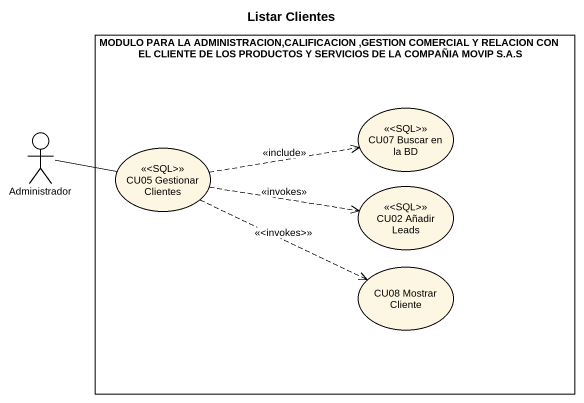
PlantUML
@startuml
title Listar Clientes
rectangle "MODULO PARA LA ADMINISTRACION,CALIFICACION ,GESTION COMERCIAL Y RELACION CON EL CLIENTE DE LOS PRODUCTOS Y SERVICIOS DE LA COMPAÑIA MOVIP S.A.S" as MODULO_PARA_LA {
  usecase "CU07 Buscar en la BD" as CU07_Buscar_en_la_BD <<SQL>>
  usecase "CU05 Gestionar Clientes" as CU05_Gestionar_Clientes <<SQL>>
  usecase "CU02 Añadir Leads" as CU02_Añadir_Leads <<SQL>>
  usecase "CU08 Mostrar Cliente" as CU08_Mostrar_Cliente
}
actor Administrador
Administrador -right- CU05_Gestionar_Clientes
CU05_Gestionar_Clientes .right.> CU07_Buscar_en_la_BD : <<include>>
CU05_Gestionar_Clientes .right.> CU02_Añadir_Leads : <<invokes>>
CU05_Gestionar_Clientes .right.> CU08_Mostrar_Cliente : <<<invokes>>>
@enduml
